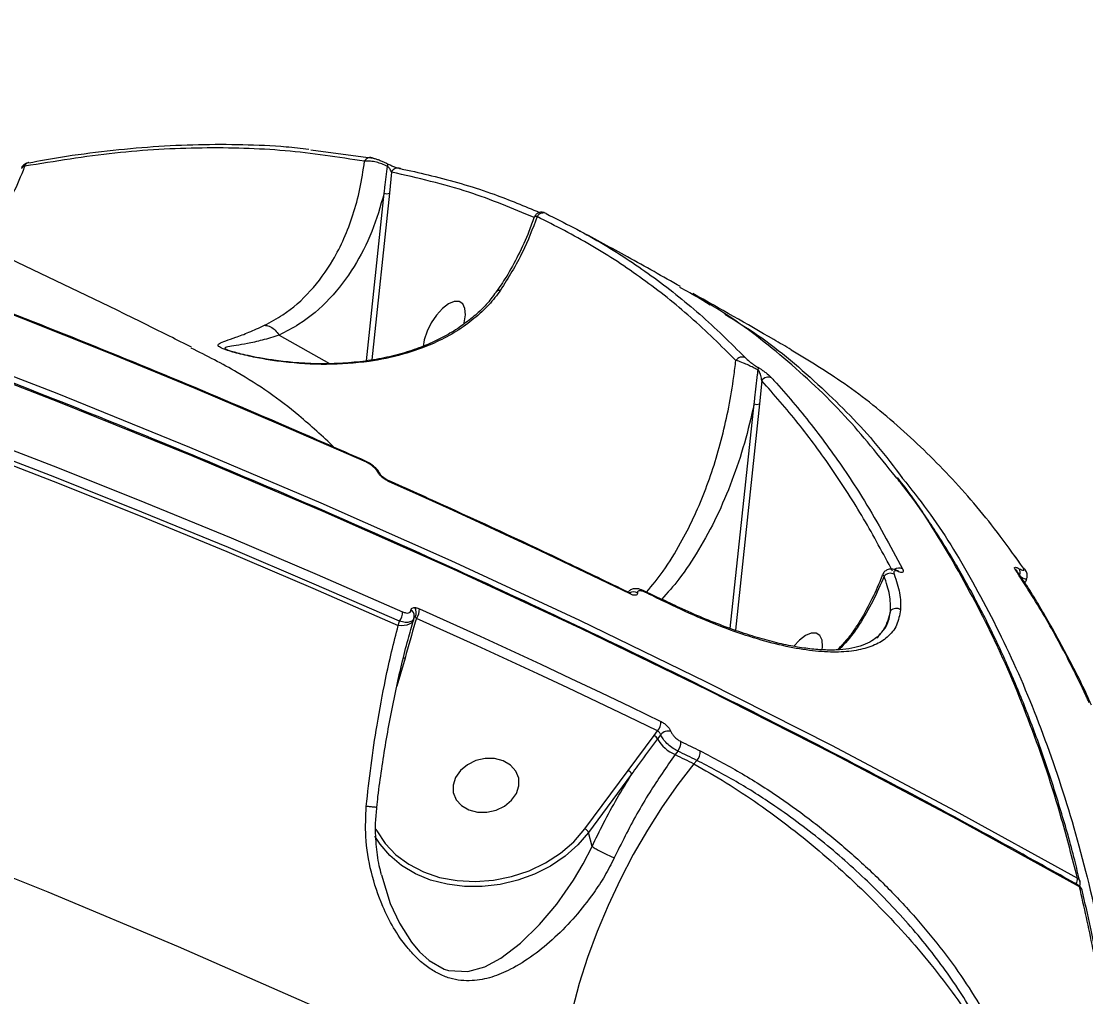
# Model space of a CAD drawing. Header units: millimetres. Extents: x -11024 to 8278, y -7837 to 5770.
# Drawn here: x 4819.9 to 4962.8, y -752.6 to -621.6 of the extents above; entities that cross this region are included whole.
import ezdxf

# ---------------------------------------------------------------- set-up
doc = ezdxf.new("R2010")
doc.units = ezdxf.units.MM
doc.layers.add('DIKOM_ОБЪЕКТ', color=7, linetype='Continuous')
doc.layers.add('DIKOM_РАЗМЕР_ОБЪЕКТА', color=7, linetype='Continuous')
doc.styles.add('style1', font='arial.ttf', dxfattribs={"width": 0.8})
doc.dimstyles.new('1-50', dxfattribs={"dimtxt": 300, "dimasz": 200, "dimexe": 100, "dimexo": 0, "dimgap": 100, "dimtad": 1, "dimtxsty": 'style1', "dimcen": 200, "dimclrd": 7, "dimclre": 7, "dimclrt": 7, "dimadec": 1, "dimazin": 2, "dimtfac": 1, "dimtmove": 0, "dimatfit": 2, "dimfxl": 0, "dimlwd": 25, "dimlwe": 18, "dimarcsym": 0})

# ---------------------------------------------------------------- blocks, each defined once
blk = doc.blocks.new('*D10')
at = {"layer": 'Defpoints', "color": 0, "transparency": 16777216}
for p in [(-7791.31, -186.83), (6174.94, -1432.98), (6174.94, -5371.27)]:
    blk.add_point(p, dxfattribs=at)
at = {"layer": 'DIKOM_РАЗМЕР_ОБЪЕКТА', "color": 7, "lineweight": 18, "transparency": 16777216}
for p, q in [((-7791.31, -186.83), (-7791.31, -5471.27)), ((6174.94, -1432.98), (6174.94, -5471.27))]:
    blk.add_line(p, q, dxfattribs=at)
at = {"layer": 'DIKOM_РАЗМЕР_ОБЪЕКТА', "color": 7, "lineweight": 25, "transparency": 16777216}
blk.add_line((-7591.31, -5371.27), (5974.94, -5371.27), dxfattribs=at)
at = {"layer": 'DIKOM_РАЗМЕР_ОБЪЕКТА', "color": 7, "transparency": 16777216}
for points in [[(-7591.31, -5337.93), (-7591.31, -5404.6), (-7791.31, -5371.27)], [(5974.94, -5337.93), (5974.94, -5404.6), (6174.94, -5371.27)]]:
    blk.add_solid(points, dxfattribs=at)
at = {"layer": 'DIKOM_РАЗМЕР_ОБЪЕКТА', "color": 7, "transparency": 16777216, "insert": (-1343.68, -5118.1), "char_height": 300, "attachment_point": 5, "style": 'style1'}
blk.add_mtext('14000', dxfattribs=at)

msp = doc.modelspace()

# ---------------------------------------------------------------- linework, layer by layer
at = {"layer": 'DIKOM_ОБЪЕКТ', "color": 7, "linetype": 'Continuous', "lineweight": 15}
for p, q in [((4858.776, -638.864), (4867.143, -639.966)), ((4820.896, -640.545), (4820.854, -640.554)), ((4869.606, -641.837), (4869.318, -644.66)), ((4866.225, -667.179), (4868.617, -644.657)), ((4869.318, -644.66), (4866.939, -667.06)), ((4910.065, -658.179), (4912.396, -659.665)), ((4854.497, -663.742), (4861.253, -667.552)), ((4847.484, -665.666), (4847.536, -665.696)), ((4919.329, -669.866), (4919.011, -672.944)), ((4915.102, -703.148), (4918.31, -672.942)), ((4919.011, -672.944), (4915.778, -703.379)), ((4866.091, -680.647), (4866.099, -680.651)), ((4953.619, -695.424), (4953.617, -695.422)), ((4906.081, -699.35), (4903.497, -698.083)), ((4872.548, -701.965), (4872.606, -701.768)), ((4872.633, -701.59), (4872.572, -701.758)), ((4870.505, -702.734), (4870.67, -702.174)), ((4871.414, -707.108), (4870.301, -710.902)), ((4901.364, -722.219), (4904.867, -717.53)), ((4904.867, -717.53), (4905.341, -716.886)), ((4905.752, -717.391), (4905.337, -717.954)), ((4908.042, -719.594), (4907.69, -720.071)), ((4910.216, -721.31), (4910.624, -720.86)), ((4895.582, -730.061), (4901.364, -722.219)), ((4901.852, -722.694), (4896.071, -730.536)), ((4896.526, -732.419), (4896.071, -730.536))]:
    msp.add_line(p, q, dxfattribs=at)
at = {"layer": 'DIKOM_ОБЪЕКТ', "color": 7, "linetype": 'Continuous', "lineweight": 15, "flags": 128}
for points in [[(4577.963, -602.851), (4597.763, -606.432), (4617.447, -610.303), (4637.009, -614.46), (4656.442, -618.905), (4675.743, -623.634), (4694.903, -628.648), (4713.918, -633.943), (4732.782, -639.519), (4751.489, -645.374), (4770.033, -651.505), (4788.409, -657.913), (4806.611, -664.593), (4824.634, -671.544), (4842.472, -678.765), (4860.12, -686.253), (4877.573, -694.005), (4894.825, -702.02), (4911.871, -710.295), (4928.705, -718.827), (4945.324, -727.614), (4961.721, -736.653)], [(4962.006, -737.834), (4945.609, -728.795), (4928.991, -720.008), (4912.156, -711.476), (4895.11, -703.201), (4877.858, -695.186), (4860.406, -687.434), (4842.758, -679.946), (4824.919, -672.725), (4806.897, -665.774), (4788.695, -659.093), (4770.318, -652.686), (4751.774, -646.554), (4733.067, -640.7), (4714.204, -635.124), (4695.189, -629.828), (4676.028, -624.815), (4656.728, -620.086), (4637.294, -615.641), (4617.732, -611.483), (4598.048, -607.613), (4578.248, -604.031)], [(4868.94, -640.654), (4868.978, -640.663), (4869.01, -640.685), (4869.034, -640.72), (4869.052, -640.768), (4869.061, -640.826), (4869.062, -640.896), (4869.056, -640.975), (4869.042, -641.062)], [(4866.22, -680.818), (4854.763, -675.807), (4843.224, -670.909), (4831.602, -666.125), (4819.901, -661.456), (4808.12, -656.901), (4796.262, -652.463), (4784.329, -648.141), (4772.322, -643.937)], [(4879.32, -662.243), (4879.364, -662.075), (4879.527, -661.027), (4879.46, -660.156), (4879.166, -659.533), (4878.671, -659.209), (4878.015, -659.21), (4877.25, -659.535), (4876.439, -660.159), (4875.647, -661.031), (4874.939, -662.08), (4874.371, -663.221), (4873.99, -664.362), (4873.839, -665.241)], [(4777.176, -664.008), (4789.183, -668.213), (4801.116, -672.535), (4812.974, -676.973), (4824.754, -681.527), (4836.456, -686.197), (4848.077, -690.981), (4859.617, -695.879), (4871.073, -700.89)], [(4776.497, -665.801), (4788.519, -670.011), (4800.467, -674.338), (4812.339, -678.782), (4824.133, -683.342), (4835.848, -688.018), (4847.483, -692.809), (4859.036, -697.715), (4870.505, -702.734)], [(4870.67, -702.174), (4859.223, -697.167), (4847.693, -692.273), (4836.081, -687.493), (4824.389, -682.827), (4812.618, -678.277), (4800.77, -673.842), (4788.847, -669.524), (4776.849, -665.323)], [(4892.397, -769.524), (4875.47, -761.379), (4858.334, -753.499), (4840.996, -745.886), (4823.461, -738.542), (4805.734, -731.471), (4787.821, -724.673), (4769.727, -718.152), (4751.46, -711.91), (4733.023, -705.948), (4714.424, -700.268), (4695.667, -694.873), (4676.76, -689.763), (4657.708, -684.941), (4638.518, -680.408), (4619.194, -676.165), (4599.744, -672.215), (4580.174, -668.557)], [(4901.633, -698.492), (4897.619, -696.552), (4893.593, -694.626), (4889.556, -692.714), (4885.507, -690.817), (4881.447, -688.934), (4877.376, -687.066), (4873.294, -685.212), (4869.201, -683.373)], [(4937.551, -695.368), (4937.582, -695.384), (4937.713, -695.507)], [(4906.207, -699.52), (4905.884, -699.361), (4905.562, -699.203), (4905.239, -699.044), (4904.916, -698.886), (4904.593, -698.727), (4904.269, -698.569), (4903.947, -698.411), (4903.623, -698.253)], [(4873.341, -700.493), (4877.434, -702.332), (4881.516, -704.186), (4885.587, -706.054), (4889.647, -707.937), (4893.696, -709.834), (4897.733, -711.746), (4901.759, -713.672), (4905.773, -715.612)], [(4872.585, -701.736), (4872.583, -701.743), (4872.579, -701.774)], [(4872.633, -701.59), (4872.657, -701.464), (4872.659, -701.439)], [(4905.341, -716.886), (4901.33, -714.948), (4897.308, -713.023), (4893.274, -711.113), (4889.229, -709.217), (4885.172, -707.336), (4881.105, -705.469), (4877.026, -703.617), (4872.936, -701.779)], [(4872.542, -701.987), (4872.533, -702.012), (4872.414, -702.227), (4872.225, -702.412), (4871.973, -702.561), (4871.665, -702.671), (4871.31, -702.738), (4870.919, -702.759), (4870.505, -702.734)], [(4927.453, -705.989), (4927.493, -705.571), (4927.425, -704.7), (4927.132, -704.078), (4926.637, -703.754), (4925.981, -703.755), (4925.216, -704.08), (4924.405, -704.704), (4923.656, -705.521)], [(4908.477, -718.324), (4908.8, -718.483), (4909.123, -718.641), (4909.446, -718.799), (4909.769, -718.957), (4910.093, -719.116), (4910.415, -719.275), (4910.738, -719.433), (4911.061, -719.592)], [(4907.69, -720.071), (4908.006, -720.226), (4908.322, -720.381), (4908.638, -720.535), (4908.953, -720.69), (4909.269, -720.845), (4909.585, -721), (4909.9, -721.155), (4910.216, -721.31)], [(4910.624, -720.86), (4910.302, -720.702), (4909.979, -720.543), (4909.657, -720.385), (4909.334, -720.226), (4909.011, -720.068), (4908.688, -719.91), (4908.365, -719.752), (4908.042, -719.594)], [(4886.385, -725.281), (4886.713, -724.258), (4886.682, -723.232), (4886.295, -722.284), (4885.584, -721.493), (4884.606, -720.922), (4883.441, -720.617), (4882.182, -720.603), (4880.932, -720.881), (4879.791, -721.429), (4878.853, -722.202), (4878.194, -723.138), (4877.867, -724.16), (4877.897, -725.187), (4878.284, -726.134), (4878.995, -726.925), (4879.974, -727.497), (4881.139, -727.802), (4882.398, -727.816), (4883.648, -727.537), (4884.788, -726.99), (4885.726, -726.216), (4886.385, -725.281)], [(4910.216, -721.31), (4908.053, -724.104), (4905.961, -727.087), (4903.96, -730.232), (4902.069, -733.51), (4900.304, -736.892), (4898.68, -740.347), (4897.214, -743.843), (4895.919, -747.348), (4894.806, -750.831), (4893.885, -754.259), (4893.165, -757.602), (4892.653, -760.828), (4892.352, -763.91), (4892.267, -766.817), (4892.397, -769.524)], [(4896.071, -730.536), (4894.619, -732.218), (4892.901, -733.732), (4890.954, -735.045), (4888.821, -736.131), (4886.547, -736.964), (4884.184, -737.526), (4881.78, -737.806), (4879.389, -737.798), (4877.062, -737.501), (4874.851, -736.923), (4872.802, -736.075), (4870.961, -734.976), (4869.367, -733.65), (4868.055, -732.125), (4867.362, -731.035)], [(4867.482, -730.037), (4867.635, -730.338), (4868.742, -732.029), (4870.176, -733.53), (4871.904, -734.806), (4873.882, -735.826), (4876.063, -736.566), (4878.394, -737.007), (4880.819, -737.139), (4883.281, -736.959), (4885.718, -736.47), (4888.073, -735.686), (4890.287, -734.624), (4892.308, -733.311), (4894.088, -731.777), (4895.582, -730.061)], [(4868.266, -736.218), (4869.426, -740.06), (4870.658, -742.734), (4872.265, -745.273), (4873.373, -746.586), (4874.66, -747.746), (4876.672, -748.877), (4877.252, -749.063), (4879.838, -749.223), (4882.113, -748.585), (4884.297, -747.417), (4886.923, -745.418), (4889.479, -742.919), (4891.817, -740.148), (4894.056, -736.958), (4895.353, -734.765), (4896.527, -732.423), (4896.527, -732.422), (4896.527, -732.422)]]:
    msp.add_lwpolyline(points, dxfattribs=at)
at = {"layer": 'DIKOM_ОБЪЕКТ', "color": 7, "linetype": 'Continuous', "lineweight": 15}
for centre, radius, start, end in [((4866.764, -640.739), 0.861, 63.93221, 156.06387), ((4821.073, -641.32), 0.796, 105.97083, 160.04826), ((4870.417, -642.158), 0.872, 64.12608, 158.40951), ((4868.97, -644.031), 0.718, 240.56592, 298.97123), ((4889.984, -648.252), 0.927, 64.70108, 152.40915), ((4916.7, -667.685), 1.015, 65.00148, 146.94675), ((4918.382, -668.234), 0.488, 337.14788, 18.75533), ((4920.205, -670.397), 1.024, 64.99498, 148.76939), ((4918.663, -672.316), 0.718, 240.55302, 298.98413), ((4865.978, -680.866), 0.247, 11.10869, 60.50769), ((4867.535, -682.672), 0.606, 26.69858, 73.12609), ((4868.081, -682.623), 0.595, 321.63662, 329.97636), ((4868.959, -683.417), 0.246, 10.38581, 63.76253), ((4936.588, -696.81), 1.085, 62.20928, 140.28958), ((4937.777, -696.072), 1.063, 63.76231, 127.74906), ((4952.982, -695.847), 0.765, 32.85743, 60.40322), ((4953.09, -695.565), 0.949, 336.13631, 28.85917), ((4954.09, -695.704), 0.765, 30.80009, 60.28496), ((4901.385, -698.542), 0.254, 11.21141, 61.37095), ((4902.076, -699.341), 1.117, 60.32149, 116.52992), ((4903.376, -698.304), 0.252, 11.798, 60.82762), ((4871.658, -700.988), 1.269, 331.59402, 31.5521), ((4871.474, -700.612), 1.871, 321.40212, 3.66644), ((4905.964, -699.569), 0.248, 11.31012, 61.78509), ((4937.389, -701.477), 1.039, 55.41395, 138.02209), ((4869.192, -701.004), 1.884, 321.61482, 3.46151), ((4871.838, -701.423), 0.822, 358.83609, 63.23352), ((4872.799, -701.821), 0.23, 96.28458, 158.43276), ((4871.332, -707.725), 0.623, 82.41009, 104.97335), ((4903.974, -715.713), 1.802, 319.36841, 3.21139), ((4904.501, -718.409), 0.952, 28.58315, 67.39188), ((4906.759, -718.215), 1.302, 73.63665, 140.71788), ((4909.522, -715.67), 4.767, 208.62015, 247.39989), ((4906.675, -718.417), 1.803, 319.27096, 2.95005), ((4909.266, -719.683), 1.798, 319.09135, 2.90814), ((4901.048, -723.032), 0.872, 22.78397, 68.77917), ((4895.267, -730.874), 0.872, 22.78397, 68.77917), ((4960.372, -736.802), 1.357, 330.94683, 6.28698), ((4961.392, -737.278), 0.706, 13.60195, 62.27804), ((4961.388, -738.513), 1, 13.42255, 60.63115), ((4961.734, -737.876), 0.275, 8.85193, 58.29371), ((4961.103, -737.336), 1, 336.29674, 13.76599), ((4961.679, -738.457), 0.704, 13.43999, 62.32823)]:
    msp.add_arc(centre, radius, start, end, dxfattribs=at)
for points, knots in [([(4842.755, -665.368), (4840.785, -664.382), (4833.377, -660.672), (4820.403, -654.441), (4803.784, -646.753), (4786.997, -639.328), (4770.049, -632.157), (4752.943, -625.245), (4735.685, -618.593), (4718.28, -612.204), (4700.732, -606.078), (4683.048, -600.219), (4665.232, -594.627), (4647.289, -589.304), (4629.226, -584.252), (4611.046, -579.472), (4592.756, -574.965), (4574.361, -570.733), (4555.867, -566.776), (4537.278, -563.096), (4518.6, -559.693), (4499.838, -556.568), (4480.999, -553.723), (4462.086, -551.156), (4443.107, -548.87), (4424.066, -546.862), (4404.966, -545.146), (4391.405, -544.099), (4384.209, -543.637), (4383.408, -543.586)], [0, 0, 0, 0, 0.01408198, 0.05295402, 0.09184868, 0.13078626, 0.1697653, 0.20878541, 0.24784357, 0.28693777, 0.32606785, 0.36523016, 0.40442475, 0.44364905, 0.48290142, 0.52218038, 0.56148405, 0.60081108, 0.64015972, 0.6795288, 0.7189162, 0.75832138, 0.79774238, 0.83717829, 0.87662821, 0.91609038, 0.95556353, 0.99504741, 1, 1, 1, 1]), ([(4961.878, -737.642), (4959.219, -736.154), (4951.508, -731.841), (4938.596, -724.867), (4923.086, -716.793), (4907.388, -708.944), (4891.511, -701.315), (4875.456, -693.912), (4859.229, -686.736), (4842.833, -679.788), (4826.273, -673.07), (4809.554, -666.584), (4792.68, -660.332), (4775.654, -654.315), (4758.482, -648.535), (4741.169, -642.994), (4723.717, -637.692), (4706.133, -632.632), (4688.421, -627.814), (4670.585, -623.241), (4652.63, -618.912), (4634.56, -614.829), (4616.381, -610.994), (4598.097, -607.407), (4579.713, -604.069), (4561.234, -600.981), (4542.664, -598.144), (4524.009, -595.558), (4505.273, -593.225), (4486.461, -591.145), (4467.578, -589.318), (4448.629, -587.745), (4429.619, -586.425), (4410.553, -585.365), (4392.376, -584.582), (4380.539, -584.257), (4375.09, -584.107)], [0, 0, 0, 0, 0.0157717, 0.0457295, 0.0756873, 0.1056452, 0.1356032, 0.1655614, 0.1955193, 0.225478, 0.2554362, 0.2853946, 0.3153532, 0.3453123, 0.3752707, 0.4052294, 0.4351887, 0.4651475, 0.4951064, 0.525065, 0.5550241, 0.5849829, 0.6149419, 0.6449011, 0.6748603, 0.7048193, 0.7347786, 0.7647378, 0.7946969, 0.8246559, 0.8546151, 0.8845743, 0.9145336, 0.9444928, 0.9744521, 1, 1, 1, 1]), ([(4865.977, -640.39), (4862.449, -639.844), (4855.393, -638.753), (4844.168, -638.454), (4832.526, -639.065), (4824.392, -640.387), (4820.325, -641.048)], [0, 0, 0, 0, 0.2485955, 0.4971898, 0.7485941, 1, 1, 1, 1]), ([(4858.481, -638.78), (4857.469, -638.67), (4854.563, -638.355), (4849.625, -638.145), (4843.683, -638.129), (4837.617, -638.41), (4831.436, -638.983), (4825.856, -639.71), (4822.296, -640.368), (4820.869, -640.631)], [0, 0, 0, 0, 0.0860294, 0.2470164, 0.4081592, 0.5694172, 0.730745, 0.8920959, 1, 1, 1, 1]), ([(4852.541, -662.415), (4853.377, -661.969), (4855.655, -660.753), (4858.832, -657.905), (4861.459, -654.313), (4863.258, -650.779), (4864.468, -647.58), (4865.413, -644.133), (4865.789, -641.637), (4865.977, -640.39)], [0, 0, 0, 0, 0.1128013, 0.3073738, 0.5062352, 0.6280312, 0.7498307, 0.8749151, 1, 1, 1, 1]), ([(4869.042, -641.062), (4868.8, -640.951), (4868.327, -640.733), (4867.522, -640.493), (4866.736, -640.353), (4866.232, -640.349), (4866.013, -640.384), (4865.977, -640.39)], [0, 0, 0, 0, 0.22339586, 0.43768764, 0.68493764, 0.94882984, 1, 1, 1, 1]), ([(4867.143, -639.966), (4867.284, -639.999), (4867.531, -640.057), (4868.031, -640.24), (4868.506, -640.439), (4868.795, -640.582), (4868.94, -640.654)], [0, 0, 0, 0, 0.32916944, 0.57977062, 0.78859767, 1, 1, 1, 1]), ([(4820.325, -641.048), (4820.308, -641.094), (4819.842, -642.351), (4818.808, -644.764), (4816.868, -648.138), (4815.318, -650.448), (4814.298, -651.513), (4814.194, -651.62)], [0, 0, 0, 0, 0.0116195, 0.3156306, 0.6230303, 0.9618414, 1, 1, 1, 1]), ([(4820.9, -640.562), (4820.794, -640.58), (4820.542, -640.622), (4820.193, -640.856), (4819.943, -641.13), (4819.909, -641.311), (4819.903, -641.342)], [0, 0, 0, 0, 0.2548138, 0.6061958, 0.9317614, 1, 1, 1, 1]), ([(4820.325, -641.048), (4820.295, -641.056), (4820.113, -641.101), (4819.927, -641.183), (4819.919, -641.308), (4819.917, -641.332)], [0, 0, 0, 0, 0.1394756, 0.83167383, 1, 1, 1, 1]), ([(4868.617, -644.657), (4868.65, -644.397), (4868.802, -643.2), (4868.936, -642.001), (4869.042, -641.062)], [0, 0, 0, 0, 0.2174686, 1, 1, 1, 1]), ([(4868.94, -640.654), (4869.093, -640.729), (4869.397, -640.879), (4869.897, -641.089), (4870.375, -641.264), (4870.662, -641.345), (4870.784, -641.371), (4870.797, -641.374)], [0, 0, 0, 0, 0.2148543, 0.4260039, 0.6817469, 0.9641935, 1, 1, 1, 1]), ([(4869.606, -641.837), (4869.568, -641.751), (4869.503, -641.6), (4869.356, -641.377), (4869.223, -641.218), (4869.117, -641.117), (4869.064, -641.078), (4869.042, -641.062)], [0, 0, 0, 0, 0.3755856, 0.6516762, 0.8444906, 0.9349339, 1, 1, 1, 1]), ([(4888.74, -647.919), (4885.857, -646.716), (4879.744, -644.166), (4873.11, -642.642), (4869.606, -641.837)], [0, 0, 0, 0, 0.4717542, 1, 1, 1, 1]), ([(4870.797, -641.374), (4871.11, -641.438), (4872.674, -641.76), (4876.941, -642.764), (4882.938, -644.506), (4887.463, -646.408), (4889.475, -647.254)], [0, 0, 0, 0, 0.0478818, 0.2394218, 0.6617005, 1, 1, 1, 1]), ([(4866.091, -680.647), (4863.242, -679.39), (4854.981, -675.747), (4841.179, -669.891), (4824.634, -663.157), (4807.927, -656.657), (4791.361, -650.501), (4779.413, -646.257), (4773.103, -644.079), (4772.191, -643.764)], [0, 0, 0, 0, 0.0934454, 0.270939, 0.4484353, 0.6259305, 0.8034287, 0.9715878, 1, 1, 1, 1]), ([(4868.617, -644.657), (4868.104, -646.42), (4867.07, -649.971), (4864.613, -654.743), (4861.388, -658.987), (4857.909, -661.988), (4855.404, -663.275), (4854.497, -663.742)], [0, 0, 0, 0, 0.2061834, 0.4154245, 0.6401044, 0.8695964, 1, 1, 1, 1]), ([(4890.303, -647.379), (4890.246, -647.351), (4890.168, -647.313), (4890.056, -647.272), (4889.926, -647.235), (4889.725, -647.211), (4889.453, -647.243), (4889.158, -647.377), (4888.909, -647.604), (4888.831, -647.803), (4888.796, -647.891)], [0, 0, 0, 0, 0.1884227, 0.2572506, 0.319722, 0.4186801, 0.5435424, 0.7022778, 0.8684863, 1, 1, 1, 1]), ([(4890.38, -647.413), (4892.819, -648.648), (4897.696, -651.118), (4904.552, -655.674), (4911.092, -660.8), (4915.117, -664.776), (4917.129, -666.765)], [0, 0, 0, 0, 0.2490988, 0.4981948, 0.7490967, 1, 1, 1, 1]), ([(4888.756, -647.876), (4888.53, -648.527), (4887.917, -650.291), (4886.656, -652.986), (4885.178, -655.726), (4884.081, -657.307), (4883.613, -657.98)], [0, 0, 0, 0, 0.17569, 0.4763807, 0.7767802, 1, 1, 1, 1]), ([(4889.162, -647.822), (4888.547, -649.437), (4887.202, -652.967), (4885.279, -656.031), (4884.236, -657.694)], [0, 0, 0, 0, 0.4574541, 1, 1, 1, 1]), ([(4889.162, -647.822), (4889.121, -647.818), (4888.944, -647.8), (4888.786, -647.809), (4888.803, -647.881), (4888.806, -647.892)], [0, 0, 0, 0, 0.2019937, 0.8788773, 1, 1, 1, 1]), ([(4915.849, -667.131), (4913.856, -665.161), (4909.871, -661.221), (4903.365, -656.112), (4896.512, -651.547), (4891.612, -649.064), (4889.162, -647.822)], [0, 0, 0, 0, 0.2490967, 0.498194, 0.7490983, 1, 1, 1, 1]), ([(4908.409, -657.209), (4906.041, -655.871), (4901.544, -653.332), (4896.99, -650.88), (4894.834, -649.72)], [0, 0, 0, 0, 0.5267354, 1, 1, 1, 1]), ([(4937.289, -682.729), (4935.072, -679.951), (4930.419, -674.123), (4922.461, -666.756), (4915.045, -661.017), (4910.123, -658.317), (4908.338, -657.337)], [0, 0, 0, 0, 0.2650816, 0.5561209, 0.8389459, 1, 1, 1, 1]), ([(4884.236, -657.694), (4884.177, -657.779), (4883.649, -658.538), (4882.47, -659.951), (4880.43, -661.8), (4878.026, -663.453), (4874.93, -665.061), (4871.09, -666.427), (4866.215, -667.425), (4860.794, -667.785), (4856.145, -667.494), (4852.712, -667.002), (4850.363, -666.551), (4848.315, -666.041), (4846.884, -665.568), (4846.181, -665.172), (4846.376, -664.855), (4847.287, -664.505), (4848.666, -664.035), (4850.406, -663.391), (4851.826, -662.741), (4852.541, -662.415)], [0, 0, 0, 0, 0.0056314, 0.0501974, 0.0960201, 0.1433457, 0.1917778, 0.2623038, 0.335001, 0.4257433, 0.5191864, 0.558732, 0.5987859, 0.6438224, 0.6799333, 0.7160761, 0.7691292, 0.8232024, 0.8784532, 0.9388529, 1, 1, 1, 1]), ([(4883.598, -657.987), (4883.393, -658.283), (4882.837, -659.084), (4881.639, -660.349), (4880.054, -661.754), (4878.215, -663.067), (4876.151, -664.241), (4873.855, -665.273), (4871.336, -666.141), (4868.598, -666.825), (4865.698, -667.303), (4862.66, -667.569), (4859.518, -667.614), (4856.544, -667.453), (4853.965, -667.147), (4851.966, -666.816), (4850.777, -666.589), (4850.293, -666.476), (4850.267, -666.47)], [0, 0, 0, 0, 0.03424573, 0.09276037, 0.15299105, 0.2155912, 0.28005901, 0.34623635, 0.41824444, 0.49296746, 0.5709187, 0.65225747, 0.73680284, 0.82391509, 0.89520483, 0.95053001, 0.99737557, 1, 1, 1, 1]), ([(4884.236, -657.694), (4884.208, -657.697), (4884.025, -657.719), (4883.777, -657.795), (4883.685, -657.962), (4883.651, -658.025)], [0, 0, 0, 0, 0.1033768, 0.6629058, 1, 1, 1, 1]), ([(4923.288, -665.701), (4922.502, -665.241), (4918.113, -662.67), (4913.702, -660.189), (4910.081, -658.152)], [0, 0, 0, 0, 0.1790441, 1, 1, 1, 1]), ([(4914.373, -660.926), (4915.85, -661.831), (4920.467, -664.66), (4927.273, -670.561), (4933.76, -677.019), (4937.112, -681.471), (4938.246, -682.977)], [0, 0, 0, 0, 0.1630087, 0.5095319, 0.8341507, 1, 1, 1, 1]), ([(4852.541, -662.415), (4852.58, -662.416), (4852.848, -662.429), (4853.355, -662.587), (4854.011, -663.046), (4854.329, -663.505), (4854.489, -663.735)], [0, 0, 0, 0, 0.0545062, 0.376692, 0.6884329, 1, 1, 1, 1]), ([(4854.489, -663.735), (4854.488, -663.735), (4853.745, -664.006), (4852.18, -664.438), (4850.281, -664.877), (4848.649, -665.132), (4847.596, -665.323), (4847.058, -665.444), (4847.411, -665.628), (4847.484, -665.666)], [0, 0, 0, 0, 0.0002686, 0.2091211, 0.417994, 0.6020406, 0.7855598, 0.9553119, 1, 1, 1, 1]), ([(4854.497, -663.742), (4854.495, -663.741), (4854.493, -663.74), (4854.49, -663.737), (4854.489, -663.735), (4854.489, -663.735)], [0, 0, 0, 0, 0.4427857, 0.8073988, 1, 1, 1, 1]), ([(4861.911, -678.812), (4860.345, -677.355), (4856.267, -673.564), (4849.858, -669.095), (4844.78, -666.525), (4842.702, -665.474)], [0, 0, 0, 0, 0.2691629, 0.7008245, 1, 1, 1, 1]), ([(4850.267, -666.47), (4849.887, -666.384), (4849.15, -666.217), (4848.281, -665.975), (4847.72, -665.794), (4847.43, -665.672), (4847.44, -665.677), (4847.443, -665.678)], [0, 0, 0, 0, 0.2664368, 0.5167275, 0.7394089, 0.9160642, 1, 1, 1, 1]), ([(4954.469, -695.039), (4953.442, -693.592), (4950.436, -689.358), (4945.025, -682.951), (4938.026, -676.118), (4930.811, -670.296), (4925.672, -667.189), (4923.268, -665.735)], [0, 0, 0, 0, 0.1176178, 0.3440169, 0.5704169, 0.7990278, 1, 1, 1, 1]), ([(4903.856, -698.259), (4904.618, -697.333), (4906.298, -695.291), (4908.969, -690.878), (4911.763, -684.96), (4914.132, -677.456), (4915.336, -671.384), (4915.762, -667.855), (4915.849, -667.131)], [0, 0, 0, 0, 0.1158036, 0.2553505, 0.4836964, 0.7126375, 0.9410537, 1, 1, 1, 1]), ([(4918.832, -668.424), (4918.788, -668.4), (4918.581, -668.288), (4918.142, -668.063), (4917.499, -667.757), (4916.738, -667.43), (4916.185, -667.227), (4915.917, -667.15), (4915.849, -667.131)], [0, 0, 0, 0, 0.0398332, 0.1864694, 0.3714688, 0.5855397, 0.8948303, 1, 1, 1, 1]), ([(4917.129, -666.765), (4917.293, -666.922), (4917.538, -667.156), (4918.048, -667.551), (4918.424, -667.815), (4918.692, -667.987), (4918.818, -668.062), (4918.844, -668.077)], [0, 0, 0, 0, 0.4456618, 0.662367, 0.8365377, 0.9657776, 1, 1, 1, 1]), ([(4918.31, -672.942), (4918.342, -672.68), (4918.501, -671.375), (4918.672, -669.87), (4918.81, -668.624), (4918.832, -668.424)], [0, 0, 0, 0, 0.1734988, 0.8675098, 1, 1, 1, 1]), ([(4919.329, -669.866), (4919.293, -669.637), (4919.24, -669.304), (4919.095, -668.866), (4918.991, -668.635), (4918.908, -668.509), (4918.864, -668.454), (4918.841, -668.433), (4918.832, -668.424)], [0, 0, 0, 0, 0.5066134, 0.7402965, 0.8953057, 0.9535625, 0.9811566, 1, 1, 1, 1]), ([(4918.844, -668.077), (4918.873, -668.094), (4919.004, -668.172), (4919.284, -668.351), (4919.681, -668.632), (4920.216, -669.049), (4920.47, -669.301), (4920.638, -669.468)], [0, 0, 0, 0, 0.03492577, 0.16202559, 0.3362828, 0.55917889, 1, 1, 1, 1]), ([(4936.897, -695.455), (4935.624, -693.069), (4933.078, -688.297), (4928.827, -681.7), (4924.289, -675.486), (4920.982, -671.739), (4919.329, -669.866)], [0, 0, 0, 0, 0.2493154, 0.4986294, 0.7493134, 1, 1, 1, 1]), ([(4920.638, -669.468), (4920.854, -669.704), (4921.934, -670.884), (4924.678, -674.045), (4928.692, -679.225), (4933.578, -686.473), (4936.577, -692.026), (4938.247, -695.119)], [0, 0, 0, 0, 0.0321681, 0.160835, 0.4182099, 0.6759575, 1, 1, 1, 1]), ([(4918.31, -672.942), (4917.895, -674.724), (4917.065, -678.287), (4915.362, -683.338), (4913.326, -688.151), (4910.937, -692.564), (4908.479, -696.311), (4906.657, -698.349), (4905.86, -699.242)], [0, 0, 0, 0, 0.1739499, 0.3479005, 0.5249364, 0.7019543, 0.8695317, 1, 1, 1, 1]), ([(4868.068, -682.403), (4868.057, -682.374), (4867.967, -682.138), (4867.627, -681.723), (4867.024, -681.177), (4866.465, -680.797), (4866.156, -680.69), (4866.092, -680.668)], [0, 0, 0, 0, 0.0372071, 0.3109587, 0.6164029, 0.9213091, 1, 1, 1, 1]), ([(4867.711, -682.093), (4867.65, -681.988), (4867.528, -681.78), (4867.199, -681.444), (4866.799, -681.131), (4866.457, -680.928), (4866.265, -680.839), (4866.22, -680.818)], [0, 0, 0, 0, 0.2249004, 0.4495199, 0.6803479, 0.923929, 1, 1, 1, 1]), ([(4868.548, -682.992), (4868.439, -682.908), (4868.202, -682.725), (4867.894, -682.405), (4867.772, -682.197), (4867.711, -682.093)], [0, 0, 0, 0, 0.2984876, 0.6489768, 1, 1, 1, 1]), ([(4868.598, -682.918), (4868.57, -682.899), (4868.461, -682.824), (4868.305, -682.683), (4868.164, -682.533), (4868.092, -682.43), (4868.081, -682.409), (4868.076, -682.4)], [0, 0, 0, 0, 0.1009936, 0.3985925, 0.6385891, 0.838311, 1, 1, 1, 1]), ([(4869.201, -683.373), (4869.138, -683.343), (4868.921, -683.242), (4868.703, -683.096), (4868.548, -682.992)], [0, 0, 0, 0, 0.2879958, 1, 1, 1, 1]), ([(4869.068, -683.194), (4869.038, -683.181), (4868.927, -683.133), (4868.756, -683.035), (4868.632, -682.944), (4868.598, -682.919)], [0, 0, 0, 0, 0.2115462, 0.7801442, 1, 1, 1, 1]), ([(4901.506, -698.319), (4898.724, -696.976), (4890.656, -693.082), (4879.842, -688.044), (4871.764, -684.41), (4869.071, -683.198)], [0, 0, 0, 0, 0.2597897, 0.7532526, 1, 1, 1, 1]), ([(4961.721, -736.653), (4961.034, -733.995), (4959.185, -726.832), (4955.513, -715.912), (4950.546, -704.129), (4944.675, -693.345), (4940.235, -686.218), (4937.514, -682.995), (4937.289, -682.729)], [0, 0, 0, 0, 0.1252499, 0.3374427, 0.5497992, 0.761992, 0.9803475, 1, 1, 1, 1]), ([(4962.054, -737.12), (4961.826, -736.162), (4961.05, -732.908), (4959.521, -727.583), (4957.476, -721.153), (4955.233, -714.98), (4952.81, -709.062), (4950.205, -703.402), (4947.417, -697.998), (4944.453, -692.839), (4941.287, -687.957), (4938.986, -684.64), (4937.69, -683.024), (4937.567, -682.87)], [0, 0, 0, 0, 0.0442165, 0.150287, 0.2563769, 0.3620108, 0.4671327, 0.5718574, 0.6762976, 0.7805677, 0.8847836, 0.989052, 1, 1, 1, 1]), ([(4938.246, -682.977), (4939.365, -684.373), (4942.767, -688.62), (4947.783, -696.846), (4953.283, -707.601), (4958.047, -719.453), (4962.07, -732.248), (4965.314, -745.985), (4967.768, -760.617), (4969.43, -776.206), (4970.258, -792.736), (4970.231, -810.173), (4969.348, -828.133), (4967.633, -846.54), (4965.127, -865.315), (4961.787, -884.761), (4957.594, -904.84), (4952.526, -925.498), (4947.101, -945.016), (4943.097, -957.702), (4941.326, -963.312)], [0, 0, 0, 0, 0.027136, 0.0825379, 0.1394294, 0.1963639, 0.2532555, 0.3107267, 0.3682418, 0.425713, 0.4848534, 0.544042, 0.6031823, 0.6606536, 0.7181688, 0.7756399, 0.8347802, 0.8939688, 0.9531095, 1, 1, 1, 1]), ([(4954.121, -694.558), (4953.962, -694.319), (4953.545, -693.691), (4953.093, -693.111), (4952.812, -692.751)], [0, 0, 0, 0, 0.3803453, 1, 1, 1, 1]), ([(4935.517, -695.914), (4935.403, -696.228), (4934.902, -697.612), (4933.762, -699.888), (4932.696, -701.901), (4932.044, -702.833), (4932.006, -702.886)], [0, 0, 0, 0, 0.1245042, 0.5484494, 0.9739727, 1, 1, 1, 1]), ([(4935.754, -696.116), (4935.268, -697.249), (4934.293, -699.525), (4933.05, -701.582), (4932.426, -702.615)], [0, 0, 0, 0, 0.4978638, 1, 1, 1, 1]), ([(4935.754, -696.116), (4935.619, -696.012), (4935.482, -695.906), (4935.549, -695.923), (4935.551, -695.924)], [0, 0, 0, 0, 0.9783658, 1, 1, 1, 1]), ([(4937.548, -695.372), (4937.349, -695.293), (4936.982, -695.147), (4936.439, -695.15), (4935.961, -695.35), (4935.656, -695.646), (4935.587, -695.861), (4935.566, -695.928)], [0, 0, 0, 0, 0.27557545, 0.50821735, 0.71363541, 0.9116258, 1, 1, 1, 1]), ([(4936.617, -700.782), (4936.624, -700.082), (4936.64, -698.672), (4936.05, -696.972), (4935.754, -696.116)], [0, 0, 0, 0, 0.496484, 1, 1, 1, 1]), ([(4937.713, -695.507), (4937.606, -695.466), (4937.394, -695.383), (4937.158, -695.386), (4937.005, -695.51), (4937.063, -695.729), (4937.094, -695.85)], [0, 0, 0, 0, 0.18489575, 0.36863543, 0.65010882, 1, 1, 1, 1]), ([(4937.094, -695.85), (4937.395, -696.713), (4938, -698.451), (4937.986, -699.895), (4937.979, -700.621)], [0, 0, 0, 0, 0.4964932, 1, 1, 1, 1]), ([(4937.624, -695.397), (4937.624, -695.397), (4937.625, -695.397), (4937.591, -695.388), (4937.552, -695.368), (4937.545, -695.365)], [0, 0, 0, 0, 0.3427286, 0.8974742, 1, 1, 1, 1]), ([(4938.247, -695.119), (4938.26, -695.144), (4938.334, -695.297), (4938.37, -695.503), (4938.242, -695.625), (4938.02, -695.627), (4937.815, -695.547), (4937.713, -695.507)], [0, 0, 0, 0, 0.0639362, 0.3886139, 0.6456134, 0.8223294, 1, 1, 1, 1]), ([(4953.359, -695.182), (4953.344, -695.158), (4953.284, -695.063), (4953.261, -694.948), (4953.363, -694.898), (4953.583, -694.943), (4953.808, -695.052), (4953.921, -695.107)], [0, 0, 0, 0, 0.082576, 0.3217196, 0.5513038, 0.7755935, 1, 1, 1, 1]), ([(4963.31, -713.103), (4963.159, -712.777), (4962.406, -711.144), (4960.479, -707.198), (4957.387, -701.447), (4954.702, -697.271), (4953.359, -695.182)], [0, 0, 0, 0, 0.0507675, 0.2538486, 0.6266942, 1, 1, 1, 1]), ([(4963.613, -713.449), (4963.501, -713.193), (4962.545, -711.006), (4960.562, -707.108), (4957.643, -701.799), (4955.312, -697.919), (4953.905, -695.883), (4953.601, -695.443)], [0, 0, 0, 0, 0.0389104, 0.3320319, 0.6256853, 0.9190014, 1, 1, 1, 1]), ([(4954.878, -696.47), (4954.849, -696.487), (4954.789, -696.519), (4954.433, -696.399), (4954.065, -696.221), (4953.88, -696.132)], [0, 0, 0, 0, 0.3318989, 0.66521, 1, 1, 1, 1]), ([(4953.921, -695.107), (4954.032, -695.161), (4954.254, -695.269), (4954.471, -695.314), (4954.569, -695.266), (4954.544, -695.154), (4954.485, -695.063), (4954.469, -695.039)], [0, 0, 0, 0, 0.2256888, 0.4514007, 0.6801976, 0.9175942, 1, 1, 1, 1]), ([(4954.874, -696.473), (4954.879, -696.466), (4954.953, -696.358), (4954.985, -696.111), (4954.968, -695.795), (4954.871, -695.507), (4954.773, -695.353), (4954.72, -695.269)], [0, 0, 0, 0, 0.0188966, 0.2797527, 0.5033099, 0.7289046, 1, 1, 1, 1]), ([(4954.679, -697.047), (4954.69, -697.019), (4954.764, -696.831), (4954.859, -696.652), (4954.939, -696.5)], [0, 0, 0, 0, 0.1476464, 1, 1, 1, 1]), ([(4903.498, -698.088), (4903.464, -698.07), (4903.163, -697.911), (4902.684, -697.778), (4902.071, -697.797), (4901.601, -697.981), (4901.408, -698.217), (4901.324, -698.32)], [0, 0, 0, 0, 0.0451447, 0.3973192, 0.6332339, 0.839978, 1, 1, 1, 1]), ([(4901.733, -698.404), (4901.734, -698.404), (4901.739, -698.405), (4901.682, -698.393), (4901.557, -698.347), (4901.433, -698.28), (4901.361, -698.241)], [0, 0, 0, 0, 0.1178118, 0.3567525, 0.6258073, 1, 1, 1, 1]), ([(4902.63, -698.37), (4902.63, -698.383), (4902.633, -698.477), (4902.573, -698.614), (4902.359, -698.695), (4902.036, -698.664), (4901.768, -698.549), (4901.633, -698.492)], [0, 0, 0, 0, 0.0372939, 0.2782284, 0.5190198, 0.7594645, 1, 1, 1, 1]), ([(4903.623, -698.253), (4903.489, -698.195), (4903.221, -698.08), (4902.899, -698.048), (4902.685, -698.128), (4902.628, -698.265), (4902.629, -698.358), (4902.63, -698.37)], [0, 0, 0, 0, 0.2404585, 0.4810538, 0.7219442, 0.9628811, 1, 1, 1, 1]), ([(4872.208, -700.689), (4872.224, -700.608), (4872.257, -700.446), (4872.458, -700.328), (4872.651, -700.326), (4872.739, -700.325)], [0, 0, 0, 0, 0.350975, 0.7014315, 1, 1, 1, 1]), ([(4872.739, -700.325), (4872.792, -700.33), (4872.974, -700.35), (4873.188, -700.433), (4873.341, -700.493)], [0, 0, 0, 0, 0.2881452, 1, 1, 1, 1]), ([(4934.78, -704.306), (4934.776, -704.311), (4934.543, -704.571), (4933.824, -704.984), (4932.615, -705.52), (4931.095, -705.875), (4929.364, -706.05), (4927.42, -706.037), (4925.276, -705.831), (4922.937, -705.434), (4920.403, -704.843), (4917.686, -704.054), (4914.806, -703.071), (4911.783, -701.892), (4908.868, -700.64), (4906.933, -699.703), (4906.075, -699.287)], [0, 0, 0, 0, 0.0015521, 0.078761, 0.1605975, 0.2394336, 0.316586, 0.3927796, 0.4683116, 0.54423, 0.6211404, 0.6989716, 0.7775956, 0.8568403, 0.9364901, 1, 1, 1, 1]), ([(4937.979, -700.621), (4937.844, -701.336), (4937.576, -702.765), (4936.325, -704.313), (4934.569, -705.413), (4932.382, -706.084), (4929.727, -706.367), (4926.62, -706.236), (4923.122, -705.698), (4919.283, -704.758), (4915.144, -703.401), (4910.782, -701.688), (4907.73, -700.242), (4906.207, -699.52)], [0, 0, 0, 0, 0.1009688, 0.2019352, 0.2903377, 0.3790222, 0.4674225, 0.5561141, 0.6450866, 0.7337792, 0.822426, 0.9113542, 1, 1, 1, 1]), ([(4872.572, -701.758), (4872.551, -701.844), (4872.493, -702.079), (4872.095, -702.288), (4871.462, -702.364), (4870.933, -702.237), (4870.67, -702.174)], [0, 0, 0, 0, 0.1596252, 0.43605316, 0.71956632, 1, 1, 1, 1]), ([(4871.073, -700.89), (4871.225, -700.947), (4871.529, -701.062), (4871.898, -701.068), (4872.152, -700.95), (4872.19, -700.775), (4872.208, -700.689)], [0, 0, 0, 0, 0.2565469, 0.5136658, 0.7612033, 1, 1, 1, 1]), ([(4872.936, -701.779), (4872.885, -701.952), (4872.368, -703.727), (4871.867, -705.504), (4871.414, -707.108)], [0, 0, 0, 0, 0.0974176, 1, 1, 1, 1]), ([(4872.774, -701.592), (4872.75, -701.572), (4872.7, -701.53), (4872.669, -701.534), (4872.652, -701.536)], [0, 0, 0, 0, 0.4837734, 1, 1, 1, 1]), ([(4872.936, -701.779), (4872.895, -701.727), (4872.839, -701.654), (4872.788, -701.606), (4872.774, -701.592)], [0, 0, 0, 0, 0.7209934, 1, 1, 1, 1]), ([(4936.617, -700.782), (4936.387, -701.638), (4936.01, -703.047), (4935.094, -704.021), (4934.735, -704.403)], [0, 0, 0, 0, 0.6078143, 1, 1, 1, 1]), ([(4935.231, -703.873), (4935.547, -703.529), (4936.32, -702.684), (4936.506, -701.489), (4936.617, -700.782)], [0, 0, 0, 0, 0.4078424, 1, 1, 1, 1]), ([(4866.204, -727.039), (4866.406, -725.206), (4866.813, -721.511), (4867.678, -715.765), (4868.625, -710.662), (4869.601, -706.223), (4870.203, -703.9), (4870.505, -702.734)], [0, 0, 0, 0, 0.21064753, 0.42474826, 0.6762117, 0.83739743, 1, 1, 1, 1]), ([(4867.614, -727.166), (4867.669, -726.676), (4867.86, -724.962), (4868.272, -722.031), (4868.841, -718.395), (4869.487, -714.802), (4870.2, -711.278), (4870.978, -707.862), (4871.762, -704.74), (4872.306, -702.852), (4872.554, -701.991)], [0, 0, 0, 0, 0.0541296, 0.1892968, 0.325772, 0.4635205, 0.6023944, 0.7421336, 0.8823908, 1, 1, 1, 1]), ([(4931.993, -702.892), (4931.936, -702.988), (4931.564, -703.618), (4930.744, -704.678), (4929.883, -705.592), (4929.498, -706.001)], [0, 0, 0, 0, 0.0904347, 0.5935319, 1, 1, 1, 1]), ([(4932.426, -702.615), (4932.232, -702.908), (4931.467, -704.068), (4930.468, -705.162), (4929.722, -705.979)], [0, 0, 0, 0, 0.2532637, 1, 1, 1, 1]), ([(4932.426, -702.615), (4932.402, -702.622), (4932.326, -702.645), (4932.157, -702.718), (4932.082, -702.836), (4932.031, -702.917)], [0, 0, 0, 0, 0.1312446, 0.4059466, 1, 1, 1, 1]), ([(4934.772, -704.413), (4934.798, -704.398), (4935.022, -704.265), (4935.133, -704.057), (4935.231, -703.873)], [0, 0, 0, 0, 0.1154071, 1, 1, 1, 1]), ([(4905.773, -715.612), (4905.794, -715.623), (4905.952, -715.701), (4906.256, -715.895), (4906.64, -716.234), (4906.958, -716.61), (4907.07, -716.848), (4907.126, -716.966)], [0, 0, 0, 0, 0.0373533, 0.277993, 0.5186081, 0.7592835, 1, 1, 1, 1]), ([(4905.752, -717.391), (4905.736, -717.348), (4905.704, -717.261), (4905.609, -717.121), (4905.492, -716.995), (4905.398, -716.921), (4905.348, -716.891), (4905.341, -716.886)], [0, 0, 0, 0, 0.2402505, 0.4812856, 0.7221127, 0.9627281, 1, 1, 1, 1]), ([(4908.042, -719.594), (4908.006, -719.577), (4907.74, -719.45), (4907.228, -719.136), (4906.579, -718.586), (4906.041, -717.972), (4905.848, -717.585), (4905.752, -717.391)], [0, 0, 0, 0, 0.0373213, 0.2781816, 0.5188543, 0.7594121, 1, 1, 1, 1]), ([(4907.126, -716.966), (4907.182, -717.085), (4907.295, -717.322), (4907.611, -717.701), (4907.995, -718.04), (4908.298, -718.235), (4908.455, -718.314), (4908.477, -718.324)], [0, 0, 0, 0, 0.2407328, 0.4813506, 0.7221657, 0.9627912, 1, 1, 1, 1]), ([(4905.337, -717.954), (4905.159, -718.195), (4904.27, -719.4), (4903.096, -720.974), (4902.119, -722.325), (4901.852, -722.694)], [0, 0, 0, 0, 0.1536591, 0.7682978, 1, 1, 1, 1]), ([(4907.69, -720.071), (4906.528, -721.743), (4904.169, -725.135), (4901.471, -729.939), (4899.997, -732.968), (4899.517, -733.955)], [0, 0, 0, 0, 0.3958733, 0.8032188, 1, 1, 1, 1]), ([(4911.061, -719.592), (4912.839, -720.516), (4916.394, -722.365), (4921.494, -725.627), (4926.26, -729.087), (4930.652, -732.675), (4934.856, -736.519), (4938.805, -740.587), (4942.452, -744.825), (4945.747, -749.184), (4948.615, -753.613), (4951.08, -758.066), (4952.317, -761), (4952.934, -762.465)], [0, 0, 0, 0, 0.1021822, 0.2043697, 0.2924918, 0.380893, 0.4690156, 0.5574024, 0.6460769, 0.7344686, 0.8228827, 0.911579, 1, 1, 1, 1]), ([(4910.216, -721.31), (4911.655, -722.132), (4914.532, -723.776), (4918.909, -726.687), (4923.27, -729.9), (4927.564, -733.4), (4931.734, -737.137), (4935.722, -741.075), (4939.479, -745.16), (4942.955, -749.338), (4946.092, -753.559), (4948.854, -757.766), (4950.617, -760.853), (4951.461, -762.519), (4951.623, -762.839)], [0, 0, 0, 0, 0.0874371, 0.1748808, 0.2633094, 0.352017, 0.4404427, 0.5297502, 0.619338, 0.7086405, 0.7985501, 0.8887511, 0.9786614, 1, 1, 1, 1]), ([(4951.623, -762.839), (4950.704, -760.708), (4949.313, -757.481), (4946.746, -753.123), (4943.89, -748.796), (4940.57, -744.537), (4936.889, -740.446), (4932.994, -736.494), (4928.814, -732.775), (4924.462, -729.37), (4920.507, -726.546), (4915.867, -723.578), (4912.381, -721.772), (4910.624, -720.86)], [0, 0, 0, 0, 0.1307387, 0.1980631, 0.2653836, 0.3961112, 0.4634494, 0.5307809, 0.6611947, 0.7283443, 0.7954904, 0.8968885, 1, 1, 1, 1]), ([(4896.526, -732.419), (4897.037, -731.374), (4898.117, -729.166), (4899.896, -725.9), (4901.198, -723.766), (4901.852, -722.694)], [0, 0, 0, 0, 0.3093623, 0.6532256, 1, 1, 1, 1]), ([(4899.517, -733.955), (4899.102, -734.764), (4898.271, -736.383), (4896.518, -739.061), (4894.293, -741.891), (4891.549, -744.707), (4888.655, -747.11), (4885.817, -748.881), (4883.086, -750.039), (4880.373, -750.581), (4877.91, -750.348), (4875.886, -749.537), (4874.38, -748.617), (4872.96, -747.403), (4871.385, -745.666), (4869.812, -743.361), (4868.126, -740.006), (4866.769, -735.912), (4866.006, -731.36), (4866.142, -728.391), (4866.204, -727.039)], [0, 0, 0, 0, 0.0450782, 0.0901817, 0.1588874, 0.2276846, 0.298402, 0.3691126, 0.4250485, 0.4808215, 0.5408182, 0.5713819, 0.6019557, 0.6344676, 0.6670302, 0.7198489, 0.7727697, 0.8528844, 0.9329871, 1, 1, 1, 1]), ([(4867.581, -727.162), (4867.587, -727.164), (4867.623, -727.173), (4867.412, -727.159), (4866.973, -727.119), (4866.509, -727.072), (4866.246, -727.044), (4866.204, -727.039)], [0, 0, 0, 0, 0.063167, 0.3692325, 0.6752841, 0.9479022, 1, 1, 1, 1]), ([(4868.255, -736.221), (4868.149, -735.819), (4867.793, -734.467), (4867.516, -732.105), (4867.39, -729.473), (4867.567, -727.836), (4867.64, -727.167)], [0, 0, 0, 0, 0.1363245, 0.4593887, 0.779175, 1, 1, 1, 1]), ([(4896.527, -732.422), (4896.527, -732.421), (4896.526, -732.42), (4896.526, -732.419), (4896.526, -732.419)], [0, 0, 0, 0, 0.8031301, 1, 1, 1, 1]), ([(4896.527, -732.422), (4896.649, -732.5), (4896.891, -732.657), (4897.511, -732.996), (4898.238, -733.366), (4898.894, -733.677), (4899.314, -733.866), (4899.479, -733.938), (4899.517, -733.955)], [0, 0, 0, 0, 0.2123233, 0.4246662, 0.6369941, 0.8493607, 0.9654949, 1, 1, 1, 1]), ([(4624.776, -1379.928), (4627.564, -1378.53), (4635.074, -1374.765), (4647.492, -1367.73), (4662.027, -1358.588), (4676.83, -1348.303), (4691.857, -1336.884), (4707.059, -1324.339), (4722.103, -1310.944), (4736.941, -1296.766), (4751.53, -1281.887), (4766.107, -1266.063), (4780.621, -1249.31), (4795.019, -1231.665), (4808.983, -1213.515), (4822.476, -1194.937), (4835.471, -1176.011), (4848.18, -1156.428), (4860.545, -1136.23), (4872.514, -1115.475), (4883.824, -1094.617), (4894.451, -1073.733), (4904.387, -1052.893), (4913.795, -1031.76), (4922.616, -1010.395), (4930.808, -988.869), (4938.188, -967.654), (4944.75, -946.818), (4950.508, -926.416), (4955.553, -906.114), (4959.838, -885.991), (4963.328, -866.121), (4965.835, -847.755), (4967.493, -830.86), (4968.44, -815.373), (4968.769, -800.317), (4968.469, -785.739), (4967.547, -771.795), (4966.01, -758.55), (4964.142, -747.282), (4962.624, -740.568), (4962.006, -737.834)], [0, 0, 0, 0, 0.0156522, 0.0421682, 0.0687046, 0.0952202, 0.1225065, 0.1498146, 0.1771008, 0.2036167, 0.230153, 0.2566687, 0.2839547, 0.311263, 0.3385491, 0.3650651, 0.3916015, 0.4181172, 0.4454032, 0.4727115, 0.4999976, 0.5265136, 0.5530497, 0.5795656, 0.6068517, 0.6341601, 0.661446, 0.6879618, 0.7144981, 0.7410139, 0.7683, 0.7956082, 0.8228943, 0.8459724, 0.8690775, 0.8921826, 0.9155066, 0.9388307, 0.9615639, 0.9843486, 1, 1, 1, 1]), ([(4625.405, -1379.948), (4626.367, -1379.484), (4629.684, -1377.883), (4635.416, -1374.864), (4642.58, -1370.908), (4649.77, -1366.686), (4656.966, -1362.23), (4664.171, -1357.532), (4671.388, -1352.593), (4678.618, -1347.413), (4685.866, -1341.989), (4693.131, -1336.321), (4700.416, -1330.406), (4707.724, -1324.243), (4715.057, -1317.829), (4722.408, -1311.17), (4729.753, -1304.289), (4737.061, -1297.212), (4744.311, -1289.958), (4751.503, -1282.532), (4758.639, -1274.93), (4765.72, -1267.151), (4772.752, -1259.192), (4779.734, -1251.051), (4786.668, -1242.726), (4793.557, -1234.214), (4800.403, -1225.512), (4807.205, -1216.622), (4813.944, -1207.567), (4820.592, -1198.385), (4827.125, -1189.106), (4833.537, -1179.742), (4839.831, -1170.289), (4846.01, -1160.743), (4852.075, -1151.1), (4858.03, -1141.36), (4863.876, -1131.518), (4869.613, -1121.572), (4875.244, -1111.519), (4880.77, -1101.356), (4886.179, -1091.103), (4891.452, -1080.8), (4896.564, -1070.488), (4901.509, -1060.186), (4906.287, -1049.89), (4910.902, -1039.597), (4915.353, -1029.302), (4919.646, -1019.004), (4923.778, -1008.699), (4927.753, -998.385), (4931.57, -988.058), (4935.231, -977.715), (4938.731, -967.368), (4942.058, -957.053), (4945.196, -946.813), (4948.141, -936.672), (4950.889, -926.634), (4953.443, -916.693), (4955.803, -906.847), (4957.974, -897.092), (4959.952, -887.425), (4961.74, -877.844), (4963.338, -868.346), (4964.746, -858.927), (4965.963, -849.594), (4966.985, -840.371), (4967.808, -831.297), (4968.428, -822.401), (4968.844, -813.693), (4969.058, -805.167), (4969.071, -796.819), (4968.882, -788.647), (4968.493, -780.649), (4967.901, -772.821), (4967.107, -765.163), (4966.114, -757.67), (4964.909, -750.352), (4963.663, -743.877), (4962.731, -739.938), (4962.344, -738.3)], [0, 0, 0, 0, 0.0054195, 0.0186914, 0.0319677, 0.0451738, 0.0583192, 0.0714189, 0.0844874, 0.0975399, 0.1105915, 0.1236535, 0.1367393, 0.1498636, 0.1630411, 0.1762868, 0.1895616, 0.2027843, 0.2159412, 0.2290479, 0.2421187, 0.255169, 0.2682141, 0.2812667, 0.2943384, 0.3074446, 0.3205993, 0.3338181, 0.3470908, 0.3603379, 0.37351, 0.3866273, 0.399705, 0.4127576, 0.4258001, 0.4388478, 0.4519104, 0.4650028, 0.4781399, 0.4913364, 0.5045998, 0.5178617, 0.5310531, 0.5441855, 0.5572736, 0.5703326, 0.5833771, 0.5964224, 0.6094797, 0.6225624, 0.6356854, 0.6488638, 0.662112, 0.675378, 0.6885929, 0.7017444, 0.7148475, 0.7279169, 0.7409678, 0.754015, 0.7670712, 0.7801486, 0.7932621, 0.8064264, 0.8196565, 0.832932, 0.8461777, 0.8593532, 0.8724758, 0.8855604, 0.898622, 0.9116753, 0.9247347, 0.9378105, 0.9509175, 0.9640704, 0.9772837, 0.9905589, 1, 1, 1, 1])]:
    msp.add_open_spline(points, degree=3, knots=knots, dxfattribs=at)

# ---------------------------------------------------------------- dimensions: what is measured, and where the dimension line sits
at = {"layer": 'DIKOM_РАЗМЕР_ОБЪЕКТА'}
dim = msp.add_linear_dim(base=(6174.942, -5371.267), p1=(-7791.307, -186.829), p2=(6174.942, -1432.983), text='14000', dimstyle='1-50', dxfattribs=at)
dim.commit()
dim.dimension.update_dxf_attribs({"geometry": '*D10', "text_midpoint": (-1343.681, -5371.267), "dimtype": 160})

doc.saveas('drawing.dxf')
